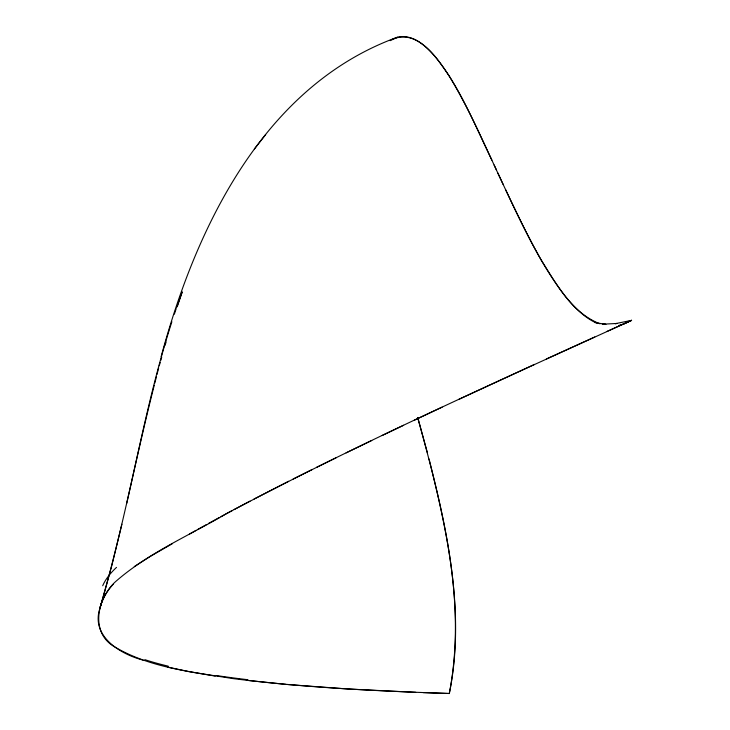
<?xml version="1.0" encoding="UTF-8"?>
<svg xmlns="http://www.w3.org/2000/svg" width="730" height="730" viewBox="0 0 730 730"><rect width="100%" height="100%" fill="white"/><g stroke="black" fill="none" stroke-linecap="round" stroke-linejoin="round"><path stroke-width="1.09" d="M126.673 503.508C140.525 442.635 152.616 381.197 171.888 321.729M121.91 524.222L111.599 566.197L99.754 608.866C90.921 636.341 120.505 654.262 143.053 660.102M154.258 385.257C135.269 459.599 121.454 535.218 99.754 608.866C101.844 599.64 106.817 591.264 113.159 584.328M154.815 383.095L156.457 376.598M157.014 374.426L158.656 367.929M159.25 365.766L160.18 362.518M160.801 360.355L161.732 357.116M165.144 345.217L166.075 341.969M161.157 356.587C195.759 227.897 263.384 85.866 397.421 37.212C413.107 33.671 426.21 46.245 435.591 57.113C460.283 87.792 474.819 125.031 491.892 160.144M174.37 314.174L176.149 308.781M177.344 306.436L182.016 292.474M176.532 307.722L182.272 291.79M265.674 134.621L254.341 149.039M390.112 40.67L397.421 37.212M134.274 566.589L150.134 556.488L172.362 543.686M189.417 534.086L196.233 530.272M197.939 529.314L206.617 524.487M208.379 523.51L219.155 517.606M594.795 322.532L605.927 324.394L602.332 324.211L616.95 323.472L615.28 323.691L631.559 320.351L624.086 323.919L619.013 325.398M220.989 516.603L232.25 510.535M234.166 509.513L249.998 501.136M254.086 499.001L288.651 481.28M293.195 478.999L311.838 469.691M316.61 467.328L336.119 457.746M346.111 452.874L371.743 440.491M382.237 435.463L403.608 425.298M414.476 420.151L442.124 407.157M459.024 399.264L534.533 364.398M546.442 358.95L594.731 336.995M606.949 331.457L631.559 320.351L625.291 322.687M631.559 320.351C495.515 382.356 358.804 443.329 226.72 513.509C189.855 535.209 149.531 552.336 116.909 580.459C97.674 596.51 89.014 632.353 114.729 646.926C150.289 667.895 192.629 672.056 232.605 678.544C304.492 687.623 376.935 691.027 449.306 693.5C465.247 615.29 448.047 535.072 429.058 459.006M391.764 39.612C417.314 27.886 437.243 58.236 449.351 76.23C470.22 110.796 485.988 148.071 503.189 184.526M423.172 692.606L449.306 693.5C467.291 600.717 442.088 506.693 417.688 417.487M415.698 692.323L348.465 689.02L287.574 684.521M285.749 684.357L246.302 680.26M215.259 676.099L189.07 671.655L167.681 667.083M595.269 322.368L597.97 323.527M600.023 323.837C572.019 312.969 556.634 284.508 541.423 260.391C525.354 232.067 511.538 202.557 497.851 173.028M505.479 189.435C523.082 226.254 540.191 263.895 565.33 296.334A276.442 88.467 80.2 0 0 595.288 322.477M494.128 164.98L496.382 169.844M417.825 417.925L427.497 453.047M247.798 679.712A1132.704 258.265 -11.3 0 1 216.7 675.588M168.238 666.161A589.822 130.962 -9 0 1 144.823 659.646M102.72 585.734A203.022 63.163 -11.5 0 1 116.499 567.383"/></g></svg>
